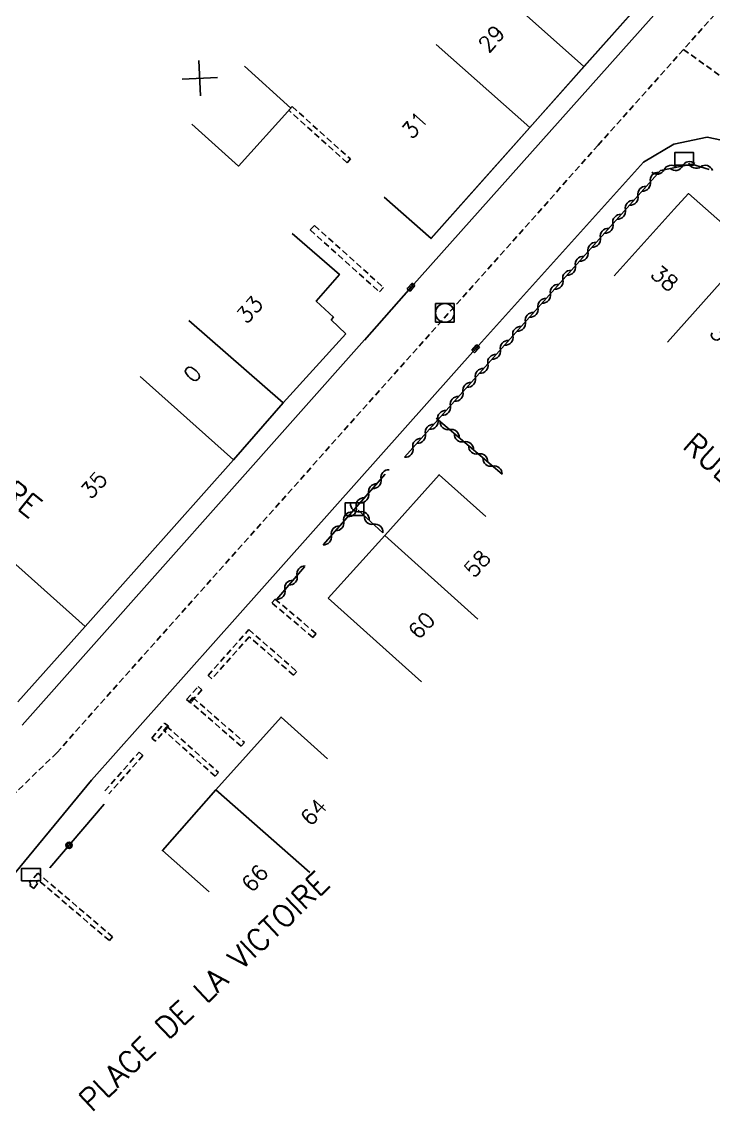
# Model space of a CAD drawing. Header units: millimetres. Extents: x 133000 to 134000, y 143000 to 144000.
# Drawn here: x 133386.5 to 133441.8, y 143858.3 to 143946.4 of the extents above; entities that cross this region are included whole.
import ezdxf
from ezdxf.enums import TextEntityAlignment as Align

# ---------------------------------------------------------------- set-up
doc = ezdxf.new("R2010")
doc.units = ezdxf.units.MM
doc.linetypes.add('DASHED', pattern=[0.75, 0.5, -0.25])
doc.layers.get('0').update_dxf_attribs({"linetype": 'CONTINUOUS'})
for name, color, linetype in [('W0001', 6, 'DASHED'), ('W0008', 7, 'CONTINUOUS'), ('W0100', 7, 'CONTINUOUS'), ('W0112', 1, 'DASHED'), ('W0310', 3, 'CONTINUOUS'), ('W0322', 7, 'CONTINUOUS'), ('W0400', 7, 'CONTINUOUS'), ('W0420', 7, 'CONTINUOUS'), ('W0989', 7, 'CONTINUOUS'), ('W0991', 7, 'CONTINUOUS'), ('W1102', 7, 'CONTINUOUS'), ('W1471', 7, 'CONTINUOUS')]:
    doc.layers.add(name, color=color, linetype=linetype)
doc.styles.get("Standard").update_dxf_attribs({"font": 'romans.shx', "width": 0.85})

# ---------------------------------------------------------------- blocks, each defined once
blk = doc.blocks.new('T1471')
at = {"color": 0, "linetype": 'Continuous', "flags": 128}
blk.add_lwpolyline([(-0.75, -0.5), (-0.75, 0.5), (0.75, 0.5), (0.75, -0.5), (-0.75, -0.5)], dxfattribs=at)
blk = doc.blocks.new('t310o')
at = {"color": 0, "linetype": 'Continuous'}
for centre, start, end in [((-0.5, 0.375), 216.8699, 323.1304), ((0.5, -0.375), 36.8699, 143.1303)]:
    blk.add_arc(centre, 0.625, start, end, dxfattribs=at)
blk = doc.blocks.new('t322o')
at = {"color": 0, "linetype": 'Continuous'}
for radius in [0.25, 0.15]:
    blk.add_circle((0, 0), radius, dxfattribs=at)
blk = doc.blocks.new('T400')
for p, q in [((-0.15, 0.3), (0.15, 0.3)), ((-0.15, -0.25), (-0.15, 0.3)), ((-0.15, 0.15), (0.15, 0.15)), ((-0.15, 0), (0.15, 0)), ((0.15, 0.3), (0.15, -0.25)), ((-0.15, -0.15), (0.15, -0.15)), ((-0.15, -0.25), (-0.15, -0.3)), ((-0.15, -0.3), (0.15, -0.3)), ((0.15, -0.3), (0.15, -0.25))]:
    blk.add_line(p, q)
blk = doc.blocks.new('T420')
for p, q in [((0.75, 0.75), (-0.75, 0.75)), ((-0.75, 0.75), (-0.75, -0.75)), ((0.75, 0.75), (0.75, -0.75)), ((0.75, -0.75), (-0.75, -0.75))]:
    blk.add_line(p, q)
blk.add_ellipse((0, 0), major_axis=(-0.53, 0.53), ratio=1, start_param=3.926991, end_param=10.210176)
blk = doc.blocks.new('t991o')
at = {"color": 0, "linetype": 'Continuous'}
for p, q in [((-1, 1), (1, -1)), ((-1, -1), (1, 1))]:
    blk.add_line(p, q, dxfattribs=at)

msp = doc.modelspace()

# ---------------------------------------------------------------- linework, layer by layer
at = {"layer": 'W0001'}
for points in [[(133389.322, 143888.003), (133432.564, 143936.526), (133446.217, 143951.832), (133461.694, 143969.298), (133489.042, 144000)], [(133439.39, 143944.179), (133444.809, 143940.306), (133449.525, 143935.969), (133478.522, 143910.414), (133489.299, 143900.678), (133492.645, 143897.706), (133495.718, 143895.838), (133498.298, 143895.912), (133508.786, 143899.848)], [(133389.322, 143888.003), (133383.15, 143882.026), (133378.674, 143875.413), (133369.116, 143863.47), (133365.053, 143857.63), (133361.076, 143851.038), (133358.18, 143846.159), (133351.298, 143834.346), (133344.542, 143822.232), (133338.082, 143810.222), (133331.396, 143797.477), (133320.876, 143777.398), (133316.262, 143768.869), (133313.292, 143764.498), (133305.722, 143756.688), (133295.024, 143745.842), (133282.753, 143733.479)]]:
    msp.add_lwpolyline(points, dxfattribs=at)
at = {"layer": 'W0008'}
msp.add_line((133386.545, 143890.204), (133413.903, 143920.976), dxfattribs=at)
for points in [[(133467.01, 143980.558), (133417.621, 143925.198), (133413.909, 143920.972)], [(133476.397, 143908.081), (133467.027, 143916.409), (133445.731, 143935.216), (133443.578, 143936.69), (133441.281, 143937.172), (133438.611, 143936.615), (133436.199, 143935.172), (133422.776, 143920.275), (133403.754, 143898.921), (133392.098, 143885.802)], [(133392.098, 143885.802), (133384.473, 143876.58), (133382.277, 143873.873), (133373.106, 143862.794), (133372.254, 143861.666), (133371.739, 143860.337), (133371.628, 143858.854), (133372.037, 143857.094), (133373.158, 143855.513), (133380.799, 143849.291), (133384.296, 143846.511), (133398.215, 143835.238), (133419.517, 143817.952), (133423.833, 143814.493), (133429.116, 143810.23), (133434.56, 143805.821), (133437.435, 143803.562), (133445.526, 143796.995), (133456.492, 143788.084), (133467.413, 143779.237)]]:
    msp.add_lwpolyline(points, dxfattribs=at)
at = {"layer": 'W0100'}
msp.add_line((133411.235, 143922.588), (133412.401, 143921.458), dxfattribs=at)
for points in [[(133419.204, 143929.095), (133442.411, 143955.148), (133438.677, 143958.474)], [(133415.484, 143932.397), (133419.223, 143929.078), (133427.099, 143937.952), (133431.436, 143942.822), (133435.006, 143946.81), (133438.886, 143951.149)], [(133404.318, 143942.858), (133408.022, 143939.498), (133403.821, 143934.867), (133400.117, 143938.226)], [(133451.315, 143915.767), (133454.632, 143919.508), (133449.714, 143923.869), (133444.757, 143928.272), (133439.774, 143932.676), (133438.644, 143931.423), (133433.847, 143926.104)], [(133411.235, 143922.588), (133411.42, 143922.805), (133410.041, 143924.079), (133411.891, 143926.208), (133408.116, 143929.487)], [(133386.211, 143892.074), (133391.577, 143898.083), (133403.443, 143911.396), (133407.414, 143915.958), (133412.401, 143921.458)], [(133423.587, 143906.87), (133419.864, 143910.207), (133415.515, 143905.355), (133411.01, 143900.351)], [(133401.503, 143876.879), (133397.754, 143880.187), (133402.031, 143885.035), (133407.231, 143890.842), (133410.956, 143887.507)]]:
    msp.add_lwpolyline(points, dxfattribs=at)
at = {"layer": 'W0112'}
for p, q in [((133407.844, 143939.326), (133408.111, 143939.624)), ((133412.508, 143935.14), (133407.844, 143939.326)), ((133409.573, 143929.767), (133409.897, 143930.113)), ((133409.897, 143930.113), (133415.427, 143925.161)), ((133406.508, 143899.974), (133406.767, 143900.279)), ((133409.769, 143897.21), (133406.508, 143899.974)), ((133401.399, 143894.163), (133404.655, 143897.833)), ((133404.655, 143897.833), (133408.485, 143894.497)), ((133399.688, 143892.243), (133400.612, 143893.279)), ((133400.612, 143893.279), (133400.911, 143893.012)), ((133399.931, 143892.097), (133400.194, 143892.399)), ((133404.043, 143888.52), (133399.931, 143892.097)), ((133396.908, 143889.174), (133397.93, 143890.369)), ((133397.93, 143890.369), (133398.234, 143890.109)), ((133398.105, 143890.107), (133402.246, 143886.421)), ((133393.163, 143884.957), (133395.897, 143888.052)), ((133402.246, 143886.421), (133401.98, 143886.122))]:
    msp.add_line(p, q, dxfattribs=at)
for points in [[(133408.111, 143939.624), (133412.775, 143935.438), (133412.508, 143935.14)], [(133409.573, 143929.767), (133415.103, 143924.815), (133415.427, 143925.161)], [(133406.767, 143900.279), (133410.028, 143897.515), (133409.769, 143897.21)], [(133404.691, 143897.271), (133401.699, 143893.898), (133401.399, 143894.163)], [(133408.485, 143894.497), (133408.222, 143894.196), (133404.691, 143897.271)], [(133400.911, 143893.012), (133399.986, 143891.977), (133399.688, 143892.243)], [(133400.194, 143892.399), (133404.305, 143888.822), (133404.043, 143888.52)], [(133398.234, 143890.109), (133397.212, 143888.914), (133396.908, 143889.174)], [(133401.98, 143886.122), (133397.839, 143889.808), (133398.105, 143890.107)], [(133395.897, 143888.052), (133396.197, 143887.788), (133393.477, 143884.708)], [(133393.776, 143873.292), (133387.813, 143878.374), (133387.128, 143877.643), (133387.249, 143877.518), (133387.157, 143877.402), (133387.157, 143877.402), (133387.157, 143877.402), (133387.157, 143877.402), (133387.157, 143877.402), (133387.157, 143877.402), (133387.157, 143877.402), (133387.157, 143877.402), (133387.157, 143877.402), (133387.157, 143877.402), (133387.157, 143877.402), (133387.157, 143877.402), (133387.157, 143877.402), (133387.157, 143877.402), (133387.157, 143877.402), (133387.157, 143877.402), (133387.157, 143877.402), (133387.157, 143877.402), (133387.157, 143877.402), (133387.157, 143877.402), (133387.157, 143877.402), (133387.157, 143877.402), (133387.157, 143877.402), (133387.157, 143877.402), (133387.157, 143877.402), (133387.157, 143877.402), (133387.157, 143877.402), (133387.157, 143877.402), (133387.157, 143877.402), (133387.157, 143877.402), (133387.157, 143877.402), (133387.157, 143877.402), (133387.157, 143877.402), (133387.157, 143877.402), (133387.157, 143877.402), (133387.157, 143877.402), (133387.157, 143877.402), (133387.157, 143877.402), (133387.157, 143877.402), (133387.157, 143877.402), (133387.157, 143877.402), (133387.157, 143877.402), (133387.157, 143877.402), (133387.157, 143877.402), (133387.157, 143877.402), (133387.157, 143877.402), (133387.157, 143877.402), (133387.157, 143877.402), (133387.157, 143877.402), (133387.157, 143877.402), (133387.157, 143877.402), (133387.157, 143877.402), (133387.157, 143877.402), (133387.157, 143877.402), (133387.157, 143877.402), (133387.157, 143877.402), (133387.157, 143877.402), (133387.157, 143877.402), (133387.157, 143877.402), (133387.157, 143877.402), (133387.157, 143877.402), (133387.157, 143877.402), (133387.157, 143877.402), (133387.157, 143877.402), (133387.157, 143877.402), (133387.157, 143877.402), (133387.157, 143877.402), (133387.157, 143877.402), (133387.157, 143877.402), (133387.157, 143877.402), (133387.157, 143877.402), (133387.157, 143877.402), (133387.157, 143877.402), (133387.157, 143877.402), (133387.157, 143877.402), (133387.157, 143877.402), (133387.157, 143877.402), (133387.157, 143877.402), (133387.157, 143877.402), (133387.157, 143877.402), (133387.157, 143877.402), (133387.157, 143877.402), (133387.157, 143877.402), (133387.157, 143877.402), (133387.157, 143877.402), (133387.157, 143877.402), (133387.157, 143877.402), (133387.157, 143877.402), (133387.157, 143877.402), (133387.157, 143877.402), (133387.157, 143877.402), (133387.157, 143877.402), (133387.157, 143877.402), (133387.157, 143877.402), (133387.157, 143877.402), (133387.157, 143877.402), (133387.157, 143877.402), (133387.157, 143877.402), (133387.157, 143877.402), (133387.157, 143877.402), (133387.157, 143877.402), (133387.157, 143877.402), (133387.157, 143877.402), (133387.157, 143877.402), (133387.157, 143877.402), (133387.157, 143877.402), (133387.157, 143877.402), (133387.157, 143877.402), (133387.157, 143877.402), (133387.157, 143877.402), (133387.157, 143877.402), (133387.157, 143877.402), (133387.157, 143877.402), (133387.157, 143877.402), (133387.157, 143877.402), (133387.157, 143877.402)], [(133393.776, 143873.292), (133393.516, 143872.988), (133387.844, 143877.822), (133387.68, 143877.647), (133387.78, 143877.544), (133387.471, 143877.154), (133387.157, 143877.402), (133387.157, 143877.402), (133387.157, 143877.402), (133387.157, 143877.402), (133387.157, 143877.402), (133387.157, 143877.402), (133387.157, 143877.402), (133387.157, 143877.402), (133387.157, 143877.402), (133387.157, 143877.402), (133387.157, 143877.402), (133387.157, 143877.402), (133387.157, 143877.402), (133387.157, 143877.402), (133387.157, 143877.402), (133387.157, 143877.402), (133387.157, 143877.402), (133387.157, 143877.402), (133387.157, 143877.402), (133387.157, 143877.402), (133387.157, 143877.402), (133387.157, 143877.402), (133387.157, 143877.402), (133387.157, 143877.402), (133387.157, 143877.402), (133387.157, 143877.402), (133387.157, 143877.402), (133387.157, 143877.402), (133387.157, 143877.402), (133387.157, 143877.402), (133387.157, 143877.402), (133387.157, 143877.402), (133387.157, 143877.402), (133387.157, 143877.402), (133387.157, 143877.402), (133387.157, 143877.402), (133387.157, 143877.402), (133387.157, 143877.402), (133387.157, 143877.402), (133387.157, 143877.402), (133387.157, 143877.402), (133387.157, 143877.402), (133387.157, 143877.402), (133387.157, 143877.402), (133387.157, 143877.402), (133387.157, 143877.402), (133387.157, 143877.402), (133387.157, 143877.402), (133387.157, 143877.402), (133387.157, 143877.402), (133387.157, 143877.402), (133387.157, 143877.402), (133387.157, 143877.402), (133387.157, 143877.402), (133387.157, 143877.402), (133387.157, 143877.402), (133387.157, 143877.402), (133387.157, 143877.402), (133387.157, 143877.402), (133387.157, 143877.402), (133387.157, 143877.402), (133387.157, 143877.402), (133387.157, 143877.402), (133387.157, 143877.402), (133387.157, 143877.402), (133387.157, 143877.402), (133387.157, 143877.402), (133387.157, 143877.402), (133387.157, 143877.402), (133387.157, 143877.402), (133387.157, 143877.402), (133387.157, 143877.402), (133387.157, 143877.402), (133387.157, 143877.402), (133387.157, 143877.402), (133387.157, 143877.402), (133387.157, 143877.402), (133387.157, 143877.402), (133387.157, 143877.402), (133387.157, 143877.402), (133387.157, 143877.402), (133387.157, 143877.402), (133387.157, 143877.402), (133387.157, 143877.402), (133387.157, 143877.402), (133387.157, 143877.402), (133387.157, 143877.402), (133387.157, 143877.402), (133387.157, 143877.402), (133387.157, 143877.402), (133387.157, 143877.402), (133387.157, 143877.402), (133387.157, 143877.402), (133387.157, 143877.402), (133387.157, 143877.402), (133387.157, 143877.402), (133387.157, 143877.402), (133387.157, 143877.402), (133387.157, 143877.402), (133387.157, 143877.402), (133387.157, 143877.402), (133387.157, 143877.402), (133387.157, 143877.402), (133387.157, 143877.402), (133387.157, 143877.402), (133387.157, 143877.402), (133387.157, 143877.402), (133387.157, 143877.402), (133387.157, 143877.402), (133387.157, 143877.402), (133387.157, 143877.402), (133387.157, 143877.402), (133387.157, 143877.402), (133387.157, 143877.402)]]:
    msp.add_lwpolyline(points, dxfattribs=at)
at = {"layer": 'W0310'}
for p, q in [((133424.891, 143910.251), (133419.623, 143914.732)), ((133410.59, 143904.611), (133415.565, 143910.249)), ((133415.377, 143905.577), (133413.382, 143907.383)), ((133406.89, 143900.261), (133409.102, 143902.842))]:
    msp.add_line(p, q, dxfattribs=at)
msp.add_lwpolyline([(133417.1, 143911.606), (133437.541, 143934.513), (133440.06, 143935.026), (133441.44, 143934.602)], dxfattribs=at)
at = {"layer": 'W0322'}
for points in [[(133388.761, 143878.791), (133388.761, 143878.791), (133388.761, 143878.791), (133388.761, 143878.791), (133388.761, 143878.791), (133388.761, 143878.791), (133388.761, 143878.791), (133388.761, 143878.791), (133388.761, 143878.791), (133388.761, 143878.791), (133388.761, 143878.791), (133388.761, 143878.791), (133388.761, 143878.791), (133388.761, 143878.791), (133388.761, 143878.791), (133388.761, 143878.791), (133388.761, 143878.791), (133388.761, 143878.791), (133388.761, 143878.791), (133393.089, 143883.901)], [(133388.761, 143878.791), (133388.761, 143878.791), (133388.761, 143878.791), (133388.761, 143878.791), (133388.761, 143878.791), (133388.761, 143878.791), (133388.761, 143878.791), (133388.761, 143878.791), (133388.761, 143878.791), (133388.761, 143878.791), (133388.761, 143878.791), (133388.761, 143878.791), (133388.761, 143878.791), (133388.761, 143878.791), (133388.761, 143878.791), (133388.761, 143878.791), (133388.761, 143878.791), (133388.761, 143878.791), (133388.761, 143878.791), (133388.761, 143878.791), (133388.761, 143878.791), (133388.761, 143878.791), (133388.761, 143878.791), (133388.761, 143878.791), (133388.761, 143878.791), (133388.761, 143878.791), (133388.761, 143878.791), (133388.761, 143878.791), (133388.761, 143878.791), (133388.761, 143878.791), (133388.761, 143878.791), (133388.761, 143878.791), (133388.761, 143878.791), (133388.761, 143878.791), (133388.761, 143878.791), (133388.761, 143878.791), (133388.761, 143878.791), (133388.761, 143878.791), (133388.761, 143878.791), (133388.761, 143878.791), (133388.761, 143878.791), (133388.761, 143878.791), (133388.761, 143878.791), (133388.761, 143878.791), (133388.761, 143878.791), (133388.761, 143878.791), (133388.761, 143878.791), (133388.761, 143878.791), (133388.761, 143878.791), (133388.761, 143878.791), (133388.761, 143878.791), (133388.761, 143878.791), (133388.761, 143878.791), (133388.761, 143878.791), (133388.761, 143878.791), (133388.761, 143878.791), (133388.761, 143878.791), (133388.761, 143878.791), (133388.761, 143878.791), (133388.761, 143878.791), (133388.761, 143878.791), (133388.761, 143878.791), (133388.761, 143878.791), (133388.761, 143878.791), (133388.761, 143878.791), (133388.761, 143878.791), (133388.761, 143878.791), (133388.761, 143878.791), (133388.761, 143878.791), (133388.761, 143878.791), (133388.761, 143878.791), (133388.761, 143878.791), (133388.761, 143878.791), (133388.761, 143878.791), (133388.761, 143878.791), (133388.761, 143878.791), (133388.761, 143878.791), (133388.761, 143878.791), (133388.761, 143878.791), (133388.761, 143878.791), (133388.761, 143878.791), (133388.761, 143878.791), (133388.761, 143878.791), (133388.761, 143878.791), (133388.761, 143878.791), (133388.761, 143878.791), (133388.761, 143878.791), (133388.761, 143878.791), (133388.761, 143878.791), (133388.761, 143878.791), (133388.761, 143878.791), (133388.761, 143878.791), (133388.761, 143878.791), (133388.761, 143878.791), (133388.761, 143878.791), (133388.761, 143878.791), (133388.761, 143878.791), (133388.761, 143878.791), (133388.761, 143878.791), (133388.761, 143878.791), (133388.761, 143878.791)]]:
    msp.add_lwpolyline(points, dxfattribs=at)
at = {"layer": 'W1102'}
for p, q in [((133431.436, 143942.822), (133423.969, 143949.473)), ((133427.099, 143937.952), (133419.619, 143944.59)), ((133444.757, 143928.272), (133438.116, 143920.796)), ((133407.414, 143915.958), (133399.872, 143922.524)), ((133403.443, 143911.396), (133395.978, 143918.05)), ((133415.515, 143905.355), (133422.961, 143898.68)), ((133391.577, 143898.083), (133384.118, 143904.744)), ((133411.01, 143900.351), (133418.442, 143893.661)), ((133402.031, 143885.035), (133409.529, 143878.419))]:
    msp.add_line(p, q, dxfattribs=at)

# ---------------------------------------------------------------- block references
at = {"layer": 'W0310'}
for p, rotation in [((133437.834, 143934.573), 11.51091182330954), ((133439.304, 143934.872), 11.51091182330954), ((133440.756, 143934.812), 342.9205158677001), ((133436.741, 143933.617), 48.25594174033087), ((133435.743, 143932.498), 48.25594174033087), ((133434.744, 143931.378), 48.25594174033087), ((133433.745, 143930.259), 48.25594174033087), ((133432.746, 143929.14), 48.25594174033087), ((133431.748, 143928.021), 48.25594174033087), ((133430.749, 143926.902), 48.25594174033087), ((133429.75, 143925.782), 48.25594174033087), ((133428.752, 143924.663), 48.25594174033087), ((133427.753, 143923.544), 48.25594174033087), ((133426.754, 143922.425), 48.25594174033087), ((133425.755, 143921.306), 48.25594174033087), ((133424.757, 143920.186), 48.25594174033087), ((133423.758, 143919.067), 48.25594174033087), ((133422.759, 143917.948), 48.25594174033087), ((133421.761, 143916.829), 48.25594174033087), ((133420.762, 143915.71), 48.25594174033087), ((133419.763, 143914.591), 48.25594174033087), ((133420.702, 143913.815), 139.6152565138002), ((133418.765, 143913.471), 48.25594174033087), ((133421.844, 143912.843), 139.6152565138002), ((133417.766, 143912.352), 48.25594174033087), ((133422.987, 143911.871), 139.6152565138002), ((133424.129, 143910.899), 139.6152565138002), ((133415.222, 143909.86), 48.57458090734323), ((133414.229, 143908.735), 48.57458090734323), ((133413.237, 143907.61), 48.57458090734323), ((133413.524, 143907.255), 137.8467189367845), ((133412.244, 143906.486), 48.57458090734323), ((133414.636, 143906.248), 137.8467189367845), ((133411.252, 143905.361), 48.57458090734323), ((133408.517, 143902.159), 49.40235166735602), ((133407.541, 143901.02), 49.40235166735602)]:
    msp.add_blockref('t310o', p, dxfattribs=dict(at, rotation=rotation))
at = {"layer": 'W0322', "rotation": 49.73659987689606}
msp.add_blockref('t322o', (133390.296, 143880.603), dxfattribs=at)
at = {"layer": 'W0400'}
for p, rotation in [((133417.621, 143925.198), 318.2629215678395), ((133422.776, 143920.275), 137.9804622868619)]:
    msp.add_blockref('T400', p, dxfattribs=dict(at, rotation=rotation))
at = {"layer": 'W0420'}
msp.add_blockref('T420', (133420.326, 143923.135), dxfattribs=at)
at = {"layer": 'W0991', "rotation": 227.792320899071}
msp.add_blockref('t991o', (133400.736, 143941.885), dxfattribs=at)
at = {"layer": 'W1471'}
for p in [(133439.443, 143935.447), (133413.101, 143907.457), (133387.252, 143878.252)]:
    msp.add_blockref('T1471', p, dxfattribs=at)

# ---------------------------------------------------------------- texts
at = {"layer": 'W0989'}
for s, rotation, p in [('PLACE DE LA VICTOIRE', 321.46682, (133377.421, 143915.551)), ('RUE DES POMMIERS', 318.61038, (133448.592, 143905.296)), ('PLACE DE LA VICTOIRE', 43.52229, (133401.074, 143868.947))]:
    msp.add_text(s, height=1.75, rotation=rotation, dxfattribs=at).set_placement(p, align=Align.MIDDLE)
at = {"layer": 'W0991'}
for s, height, rotation, p in [('29', 1.25, 48.30639, (133424.041, 143945.044)), ('31', 1.25, 48.41282, (133417.926, 143938.162)), ('38', 1.25, 320.55077, (133437.874, 143925.903)), ('33', 1.25, 47.80204, (133404.722, 143923.41)), ('36', 1.249, 310.60765, (133442.557, 143921.098)), ('0', 1.25, 48.95866, (133400.149, 143918.273)), ('35', 1.249, 48.28966, (133392.284, 143909.397)), ('58', 1.25, 48.12721, (133422.902, 143903.108)), ('60', 1.25, 48.00376, (133418.464, 143898.169)), ('64', 1.25, 48.15683, (133409.846, 143883.269)), ('66', 1.249, 48.57756, (133405.141, 143877.98))]:
    msp.add_text(s, height=height, rotation=rotation, dxfattribs=at).set_placement(p, align=Align.MIDDLE)

doc.saveas('drawing.dxf')
